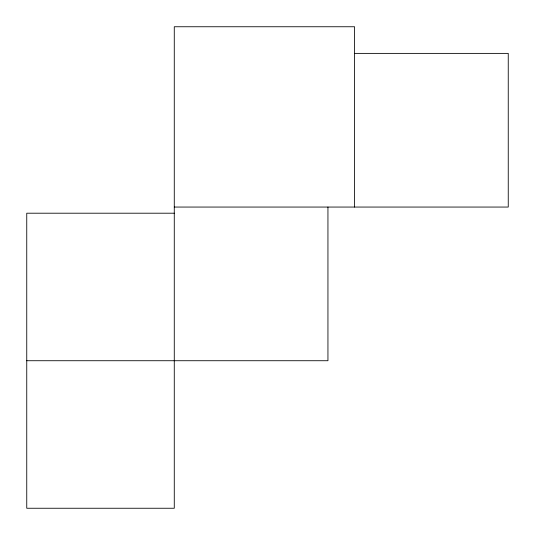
<?xml version="1.0" encoding="UTF-8"?>
<svg xmlns="http://www.w3.org/2000/svg" width="535" height="535" viewBox="0 0 535 535"><rect width="100%" height="100%" fill="white"/><g stroke="black" fill="none" stroke-linecap="round" stroke-linejoin="round"><path stroke-width="0.8" d="M354.578 53.386L508.25 53.386L508.25 207.058L174.276 207.058M174.276 213.204L26.75 213.204L26.75 508.25L174.276 508.25L174.276 26.75L354.578 26.75L354.578 207.058M26.75 360.724L327.942 360.724L327.942 207.058"/></g></svg>
